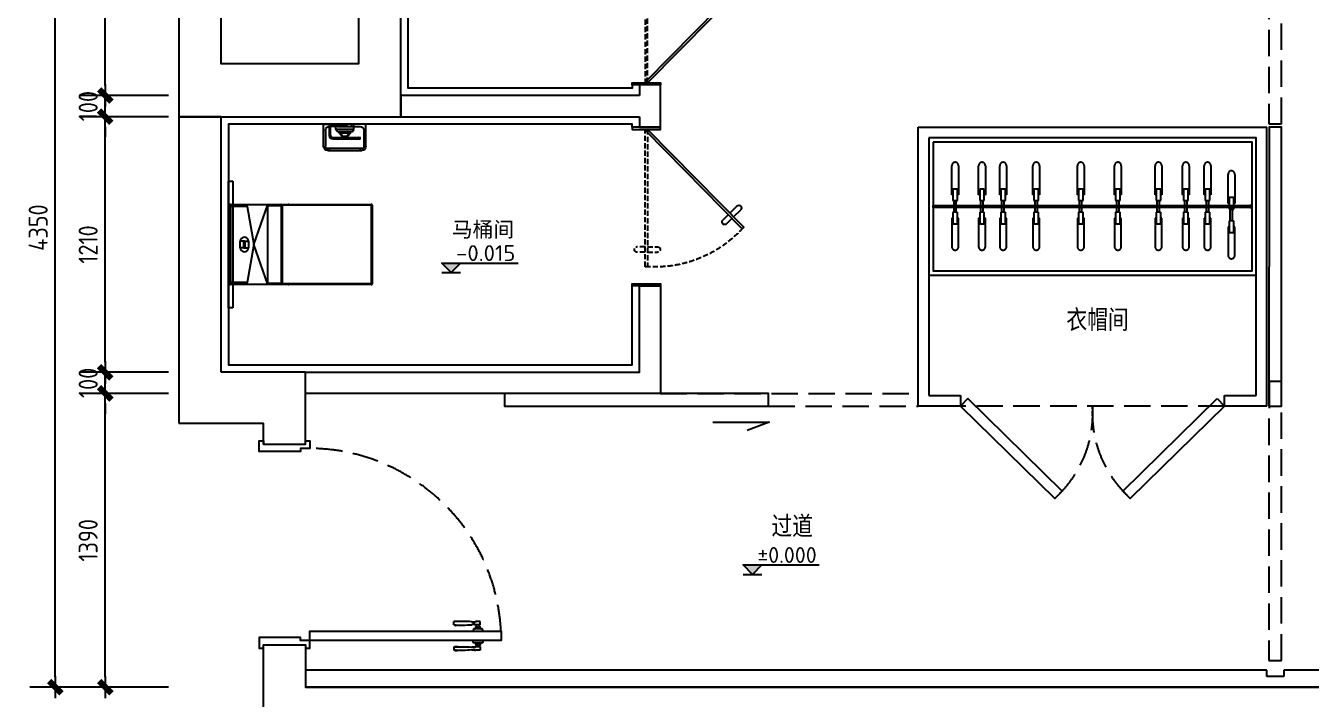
# Model space of a CAD drawing. Header units: inches. Extents: x 193953 to 255442, y -114891 to -62384.
# Drawn here: x 225377 to 231462, y -111658 to -108470 of the extents above; entities that cross this region are included whole.
import ezdxf
from ezdxf.enums import TextEntityAlignment as Align

# ---------------------------------------------------------------- set-up
doc = ezdxf.new("R2010")
doc.units = ezdxf.units.IN
doc.header["$LTSCALE"] = 500
doc.header["$MEASUREMENT"] = 0
for name, pattern in [('DASH', [0.35, 0.25, -0.1]), ('家具平面底图$0$DASH', [0.35, 0.25, -0.1]), ('家具平面底图$0$DOM-虚线', [0.35, 0.25, -0.1])]:
    doc.linetypes.add(name, pattern=pattern)
for name, color, linetype in [('0-索引文字', 50, 'Continuous'), ('1-门板', 6, 'Continuous'), ('F-洁具-DOM', 1, 'Continuous'), ('G-装饰造型轮廓线、电气提示线', 3, 'Continuous'), ('L-立面、剖面图、大样图-细线', 134, 'Continuous'), ('P-平面门', 2, 'Continuous')]:
    doc.layers.add(name, color=color, linetype=linetype)
doc.styles.add('DOM-romans.shx', font='dim.shx')
doc.styles.add('st', font='', dxfattribs={"width": 0.7})
doc.styles.get('st').set_extended_font_data('SimSun')
doc.dimstyles.new('DOM_DIM_1 80', dxfattribs={"dimscale": 60, "dimtxt": 1.5, "dimasz": 0.8, "dimexe": 2, "dimexo": 1.5, "dimgap": 0.6, "dimtad": 1, "dimdec": 0, "dimrnd": 5, "dimzin": 12, "dimdsep": 46, "dimtxsty": 'DOM-romans.shx', "dimblk": 'DOM_Dimension_Tick', "dimcen": 0.125, "dimclrd": 44, "dimclre": 44, "dimclrt": 50, "dimadec": 0, "dimazin": 0, "dimtfac": 1, "dimtdec": 0, "dimtix": 1, "dimtmove": 2, "dimatfit": 3, "dimldrblk": 'DOM_Leader_Arrow', "dimfxl": 0, "dimtvp": 1, "dimtolj": 1, "dimtzin": 0, "dimarcsym": 0})

# ---------------------------------------------------------------- blocks, each defined once
blk = doc.blocks.new('家具平面底图$0$A$C591D7FFC')
at = {"linetype": '家具平面底图$0$DOM-虚线', "ltscale": 150}
blk.add_lwpolyline([(300, -20), (-300, -20), (-300, 0), (300, 0)], close=True, dxfattribs=at)
blk = doc.blocks.new('家具平面底图$0$A$C619B377B')
at = {"linetype": 'Continuous'}
for p, q in [((-180, 0), (180, 0)), ((-190, -185.2), (-190, -10)), ((190, -10), (190, -185.2)), ((-189.5, -186.2), (-190, -185.2)), ((-189.5, -676), (-189.5, -186.1)), ((-184.5, -185.2), (184.5, -185.2)), ((189.5, -186.2), (190, -185.2)), ((189.5, -186.1), (189.5, -676)), ((189.5, -254), (-189.5, -254)), ((185.5, -680), (-185.5, -680))]:
    blk.add_line(p, q, dxfattribs=at)
at = {"color": 8, "linetype": 'Continuous'}
for p, q in [((-180, -88.3), (-180, 0)), ((180, -88.3), (180, 0)), ((190, -10), (-190, -10)), ((-15, -55), (15, -55)), ((-15, -73), (-15, -55)), ((15, -73), (15, -55)), ((-190, -185.2), (0, -120)), ((0, -120), (-180, -88.3)), ((-15, -73), (15, -73)), ((15, -77), (-15, -77)), ((-15, -77), (-15, -95)), ((15, -95), (-15, -95)), ((180, -88.3), (0, -120)), ((0, -120), (190, -185.2)), ((15, -77), (15, -95)), ((-184.5, -250), (-184.5, -185.2)), ((184.5, -185.2), (184.5, -250)), ((-189.5, -285), (-190, -285)), ((-190, -675), (-190, -285)), ((-185.5, -250), (185.5, -250)), ((-185.5, -680), (-185.5, -250)), ((185.5, -680), (185.5, -250)), ((190, -285), (189.5, -285)), ((190, -285), (190, -675)), ((-190, -675), (-189.5, -675)), ((-189.5, -676), (189.5, -676)), ((-188.7, -679.1), (-188.4, -678.8)), ((188.4, -678.8), (188.7, -679.1)), ((189.9, -675), (190, -675))]:
    blk.add_line(p, q, dxfattribs=at)
at = {"linetype": 'Continuous'}
for centre, radius, start, end in [((-180, -10), 10, 90, 180), ((-185.5, -676), 4, 180, 270), ((185.5, -676), 4, 270, 0)]:
    blk.add_arc(centre, radius, start, end, dxfattribs=at)
at = {"color": 8, "linetype": 'Continuous'}
for centre, radius, start, end in [((180, -10), 10, 0, 90), ((-15, -75), 20, 90, 270), ((15, -75), 20, 270, 90), ((-15, -75), 2, 90, 270), ((15, -75), 2, 270, 90), ((-185, -285), 5, 155.17913, 180), ((-185.5, -254), 4, 90, 180), ((185.5, -254), 4, 0, 90), ((185, -285), 5, 0, 24.75826), ((-185, -675), 5, 180, 217.3553), ((-175, -674.8), 14.5, 191.25653, 193.3174), ((-175.6, -674.9), 13.9, 193.30813, 196.97054), ((-186.9, -676.4), 3.26, 232.02368, 236.55821), ((-183.6, -663.5), 16.5, 252.06254, 255.37073), ((-183.5, -662.9), 17.1, 255.35969, 256.56318), ((183.5, -662.9), 17.1, 283.43682, 284.64031), ((183.6, -663.5), 16.5, 284.62927, 287.93746), ((186.9, -676.4), 3.26, 303.44179, 307.97632), ((175.6, -674.9), 13.9, 343.02946, 346.69187), ((185, -675), 5, 322.62333, 0), ((175, -674.8), 14.5, 346.6826, 348.74347)]:
    blk.add_arc(centre, radius, start, end, dxfattribs=at)
at = {"color": 8, "linetype": 'Continuous', "extrusion": (0, 0, -1)}
for centre, major_axis, start_param, end_param in [((-180, -90.9), (9.99, -1.89), 3.092725, 4.663521), ((180, -90.9), (9.99, 1.89), -1.521928, 0.048868)]:
    blk.add_ellipse(centre, major_axis=major_axis, ratio=0.25825, start_param=start_param, end_param=end_param, dxfattribs=at)
at = {"linetype": 'Continuous', "extrusion": (0, 0, -1)}
for centre, start_param, end_param in [((-184.5, -186.1), 3.145147, 4.712389), ((184.5, -186.1), 4.712389, 6.279631)]:
    blk.add_ellipse(centre, major_axis=(5, 0), ratio=0.176327, start_param=start_param, end_param=end_param, dxfattribs=at)
at = {"layer": 'F-洁具-DOM'}
blk.add_blockref('家具平面底图$0$A$C591D7FFC', (0, 0), dxfattribs=at)
blk = doc.blocks.new('家具平面底图$0$dfsggag')
at = {"color": 8, "linetype": '家具平面底图$0$DOM-虚线', "ltscale": 80}
for p, q in [((-34.9, 36.8), (-42.9, 25.1)), ((-42.9, 25.1), (-42.9, 0)), ((-42.9, 25.1), (42.9, 25.1)), ((-42.9, 0), (42.9, 0)), ((-34.9, 36.8), (34.9, 36.8)), ((-27, 43.6), (-12.7, 59.3)), ((-27, 43.6), (-20.4, 42.7)), ((-27, 43.6), (-27, 36.8)), ((-11.1, 59.3), (-20.4, 42.7)), ((-20.4, 42.7), (20.4, 42.7)), ((-20.4, 42.7), (-20.4, 36.8)), ((-12.7, 59.3), (12.7, 59.3)), ((11.1, 59.3), (20.4, 42.7)), ((27, 43.6), (12.7, 59.3)), ((27, 43.6), (20.4, 42.7)), ((20.4, 42.7), (20.4, 36.8)), ((27, 43.6), (27, 36.8)), ((34.9, 36.8), (42.9, 25.1)), ((42.9, 25.1), (42.9, 0))]:
    blk.add_line(p, q, dxfattribs=at)
for points in [[(-11.3, 11.2), (-4.7, 11.2), (-4.7, 5.1), (-11.3, 5.1)], [(1.2, 11.2), (7.8, 11.2), (7.8, 5.1), (1.2, 5.1)], [(13.6, 11.2), (20.2, 11.2), (20.2, 5.1), (13.6, 5.1)]]:
    blk.add_lwpolyline(points, close=True, dxfattribs=at)
blk = doc.blocks.new('家具平面底图$0$A$C08F94FB0')
at = {"linetype": 'Continuous'}
for p, q in [((-100.5, 0), (-30.5, 0)), ((-100.5, -105), (-100.5, 0)), ((-30.5, 0), (-30.5, -7)), ((100.5, 0), (30.5, 0)), ((100.5, -105), (100.5, 0)), ((-0.5, -125), (-80.5, -125)), ((80.5, -125), (-0.5, -125))]:
    blk.add_line(p, q, dxfattribs=at)
at = {"color": 8, "linetype": 'Continuous'}
for p, q in [((-30.5, 0), (30.5, 0)), ((-91.5, -105), (-91.5, -31)), ((-0.5, -11), (-71.5, -11)), ((34.5, -11), (-36.3, -11)), ((30.5, 0), (30.5, -7)), ((34.5, -11), (71.5, -11)), ((91.5, -31), (91.5, -105)), ((-80.5, -116), (-0.5, -116)), ((-0.5, -116), (80.5, -116))]:
    blk.add_line(p, q, dxfattribs=at)
at = {"color": 8}
for p, q in [((-72.1, -116), (-72.1, -125)), ((73.5, -116), (73.5, -125))]:
    blk.add_line(p, q, dxfattribs=at)
at = {"color": 8, "linetype": 'Continuous'}
for centre, radius, start, end in [((-71.5, -31), 20, 90, 180), ((34.5, -7), 4, 180, 270), ((71.5, -31), 20, 0, 90), ((-80.5, -105), 11, 180, 270), ((80.5, -105), 11, 270, 0)]:
    blk.add_arc(centre, radius, start, end, dxfattribs=at)
at = {"linetype": 'Continuous'}
for centre, radius, start, end in [((-34.5, -7), 4, 270, 0), ((-80.5, -105), 20, 180, 270), ((80.5, -105), 20, 270, 0)]:
    blk.add_arc(centre, radius, start, end, dxfattribs=at)
blk = doc.blocks.new('家具平面底图$0$A$C2B4824DF')
for p, q in [((63.5, -57), (63.5, 72.7)), ((69.2, 73), (63.8, 73)), ((69.5, -57), (69.5, 72.7)), ((0, -13.5), (0, -72.5)), ((9.5, -13), (0.5, -13)), ((10, -73), (10, -13.5)), ((0.5, -73), (9.5, -73)), ((53.5, -67), (10, -67)), ((10, -73), (53.5, -73))]:
    blk.add_line(p, q)
at = {"color": 250}
for p, q in [((69.5, 69), (63.5, 69)), ((69.5, 66.2), (63.5, 66.2)), ((69.5, 62.1), (63.5, 62.1)), ((63.8, -57), (63.8, 73)), ((63.8, 65.9), (69.2, 65.9)), ((69.2, 64.9), (63.8, 64.9)), ((69.2, -57), (69.2, 73)), ((10, -13.5), (0, -13.5)), ((0.5, -73), (0.5, -13)), ((9.5, -73), (9.5, -13)), ((69.5, -47.1), (63.5, -47.1)), ((69.5, -51.2), (63.5, -51.2)), ((63.8, -57), (63.5, -57)), ((69.2, -49.9), (63.8, -49.9)), ((69.2, -50.9), (63.8, -50.9)), ((69.2, -57), (69.5, -57)), ((10, -72.5), (0, -72.5)), ((53.5, -67.3), (10, -67.3)), ((10, -72.7), (53.5, -72.7)), ((53.5, -67.3), (53.5, -67)), ((53.5, -72.7), (53.5, -73))]:
    blk.add_line(p, q, dxfattribs=at)
for centre, radius, start, end in [((63.8, 72.7), 0.3, 90, 180), ((69.2, 72.7), 0.3, 0, 90), ((0.5, -13.5), 0.5, 90, 180), ((9.5, -13.5), 0.5, 0, 90), ((53.5, -57), 16, 270, 0), ((53.5, -57), 10, 270, 0), ((0.5, -72.5), 0.5, 180, 270), ((9.5, -72.5), 0.5, 270, 342.30987)]:
    blk.add_arc(centre, radius, start, end)
for radius in [15.7, 10.3]:
    blk.add_arc((53.5, -57), radius, 270, 0, dxfattribs=at)
for points, start_tangent, end_tangent in [([(63.5, 66.2), (63.5, 66.1), (63.6, 66), (63.7, 65.9), (63.8, 65.9)], (0, -1), (1, 0)), ([(63.5, 65.2), (63.5, 65.1), (63.6, 65), (63.7, 64.9), (63.8, 64.9)], (0, -1), (1, 0)), ([(69.2, 65.9), (69.3, 65.9), (69.4, 66), (69.5, 66.1), (69.5, 66.2)], (1, 0), (0, 1)), ([(69.5, 65.2), (69.5, 65.1), (69.4, 65), (69.3, 64.9), (69.2, 64.9)], (0, -1), (-1, 0)), ([(63.5, -50.2), (63.5, -50.1), (63.6, -50), (63.7, -49.9), (63.8, -49.9)], (0, 1), (1, 0)), ([(63.8, -50.9), (63.7, -50.9), (63.6, -51), (63.5, -51.1), (63.5, -51.2)], (-1, 0), (0, -1)), ([(69.5, -50.2), (69.5, -50.1), (69.4, -50), (69.3, -49.9), (69.2, -49.9)], (0, 1), (-1, 0)), ([(69.5, -51.2), (69.5, -51.1), (69.4, -51), (69.3, -50.9), (69.2, -50.9)], (0, 1), (-1, 0))]:
    blk.add_spline(points, degree=3, dxfattribs=dict(at, start_tangent=start_tangent, end_tangent=end_tangent))
blk = doc.blocks.new('A$Ce1599806')
at = {"layer": 'F-洁具-DOM', "xscale": -1, "rotation": 180}
blk.add_blockref('家具平面底图$0$A$C08F94FB0', (0, 0), dxfattribs=at)
at = {"layer": 'F-洁具-DOM', "rotation": 90}
blk.add_blockref('家具平面底图$0$A$C2B4824DF', (0, 0), dxfattribs=at)
at = {"layer": 'F-洁具-DOM'}
blk.add_blockref('家具平面底图$0$dfsggag', (0, 0), dxfattribs=at)
blk = doc.blocks.new('A$Cf89d1532')
at = {"layer": 'P-平面门', "color": 1}
for p, q in [((-396.2, 395.5), (-362, 429.7)), ((-422.3, 404.7), (-447.1, 380)), ((-404.7, 387), (-429.4, 362.3))]:
    blk.add_line(p, q, dxfattribs=at)
at = {"layer": 'P-平面门', "color": 8, "linetype": 'DASH', "ltscale": 0.2}
for p, q in [((-556.3, 6), (-556.3, 54.4)), ((-556.3, -6), (-556.3, -44.9))]:
    blk.add_line(p, q, dxfattribs=at)
at = {"layer": 'P-平面门', "color": 1}
blk.add_lwpolyline([(-7.1, -2.1), (0, 5), (-463.2, 461.1), (-470.2, 454)], close=True, dxfattribs=at)
blk.add_lwpolyline([(-413.9, 413.2), (-380.3, 446.8)], dxfattribs=at)
at = {"layer": 'P-平面门', "color": 8, "linetype": 'DASH', "ltscale": 0.2}
blk.add_lwpolyline([(0, -5), (0, 5), (-650, 5), (-650, -5)], close=True, dxfattribs=at)
for points in [[(-581.3, 6), (-581.3, 53.5)], [(-581.3, -6), (-581.3, -44)]]:
    blk.add_lwpolyline(points, dxfattribs=at)
for centre, radius, start, end in [((-91.2, 42.1), 560, 132.104, 183.79414), ((-568.8, 53.5), 12.5, 1.48486, 180.05013), ((-568.8, -44), 12.5, 179.94987, 358.51514)]:
    blk.add_arc(centre, radius, start, end, dxfattribs=at)
at = {"layer": 'P-平面门', "color": 1}
for centre, start, end in [((-371.5, 438), 316.48486, 135.05013), ((-438.3, 371.1), 135, 315)]:
    blk.add_arc(centre, 12.5, start, end, dxfattribs=at)
blk = doc.blocks.new('ftfhtg')
at = {"layer": 'L-立面、剖面图、大样图-细线', "color": 8}
for p, q in [((-1050024.2, -439780.5), (-1050024.2, -439789.8)), ((-1050021.4, -439792.6), (-1050015.3, -439792.6)), ((-1050015.3, -439792.6), (-1049983.1, -439792.6)), ((-1050013.1, -439795.3), (-1050013.1, -439794.8)), ((-1049986.7, -439796.7), (-1050011.7, -439796.7)), ((-1050010.3, -439796.7), (-1050010.3, -439803.4)), ((-1049988.1, -439796.7), (-1049988.1, -439803.4)), ((-1049985.3, -439794.8), (-1049985.3, -439795.3)), ((-1049983.1, -439792.6), (-1049977, -439792.6)), ((-1049974.2, -439789.8), (-1049974.2, -439780.5)), ((-1050010.3, -439813.7), (-1049988.1, -439813.7)), ((-1050010.3, -439813.7), (-1050010.3, -439830.5)), ((-1050010.3, -439830.5), (-1049988.1, -439830.5)), ((-1049988.4, -439803.6), (-1050010, -439803.6)), ((-1049872.3, -439813.7), (-1049872.3, -439830.5)), ((-1049872.3, -439813.7), (-1049872.3, -439830.5))]:
    blk.add_line(p, q, dxfattribs=at)
for points in [[(-1050009.7, -439803.6, -0.311671), (-1050006.9, -439806), (-1050006.9, -439813.7)], [(-1049988.3, -439803.6, 0.34884), (-1049991.5, -439806), (-1049991.5, -439813.7)], [(-1049875.3, -439813.6, 0.28759), (-1049880.9, -439811.1, -0.060586), (-1049890.3, -439812.1, 0.212877), (-1049891.2, -439812.9)], [(-1049875.3, -439830.7, -0.28759), (-1049880.9, -439833.2, 0.060586), (-1049890.3, -439832.2, -0.212877), (-1049891.2, -439831.3)]]:
    blk.add_lwpolyline(points, format="xyb", dxfattribs=at)
for centre, radius, start, end in [((-1050021.4, -439789.8), 2.78, 180, 270), ((-1050015.3, -439794.8), 2.22, 0, 90), ((-1050011.7, -439795.3), 1.39, 180, 270), ((-1049986.7, -439795.3), 1.39, 270, 0), ((-1049983.1, -439794.8), 2.22, 90, 180), ((-1049977, -439789.8), 2.78, 270, 0), ((-1050010, -439803.4), 0.278, 180, 270), ((-1049988.4, -439803.4), 0.278, 270, 0), ((-1049976.5, -439792), 24.6, 241.9616, 293.82253), ((-1049938.9, -440716.4), 903.9, 93.11282, 93.12014), ((-1049976.5, -439852.2), 24.6, 66.17747, 118.0384), ((-1049974.8, -439740), 74.9, 259.84329, 276.25564), ((-1049974.8, -439904.2), 74.9, 83.74436, 100.15671), ((-1049913.7, -440502.8), 690.3, 86.56114, 94.39322), ((-1049913.7, -439141.4), 690.3, 265.60678, 273.43886)]:
    blk.add_arc(centre, radius, start, end, dxfattribs=at)
blk = doc.blocks.new('家具平面底图$0$A$C24926126')
at = {"color": 250, "linetype": '家具平面底图$0$DOM-虚线', "ltscale": 100}
for p, q in [((-192.5, 15.9, 0.9), (-55, 15.9, 0.9)), ((-192.5, 15.9), (-55, 15.9)), ((-192.5, 15.9), (-55, 15.9)), ((-192.5, 15.9, 0.9), (-55, 15.9, 0.9)), ((-82.5, 11, 0.9), (-82.5, -11, 0.9)), ((-27.5, 11, 0.9), (-82.5, 11, 0.9)), ((-82.5, 11), (-82.5, -11)), ((-27.5, 11), (-82.5, 11)), ((-82.5, 11), (-82.5, -11)), ((-27.5, 11), (-82.5, 11)), ((-82.5, 11, 0.9), (-82.5, -11, 0.9)), ((-27.5, 11, 0.9), (-82.5, 11, 0.9)), ((-55, 15.9, 0.9), (-55, 11, 0.9)), ((-55, 15.9), (-55, 11)), ((-55, 15.9), (-55, 11)), ((-55, 15.9, 0.9), (-55, 11, 0.9)), ((-27.5, 5.5, 0.9), (-27.5, 11, 0.9)), ((-27.5, 5.5), (-27.5, 11)), ((-27.5, 5.5), (-27.5, 11)), ((-27.5, 5.5, 0.9), (-27.5, 11, 0.9)), ((-27.5, -5.5, 0.9), (-27.5, 5.5, 0.9)), ((-27.5, -5.5), (-27.5, 5.5)), ((27.5, 5.5), (-27.5, 5.5)), ((27.5, 5.5, 0.9), (-27.5, 5.5, 0.9)), ((-27.5, -5.5), (-27.5, 5.5)), ((27.5, 5.5), (-27.5, 5.5)), ((-27.5, -5.5, 0.9), (-27.5, 5.5, 0.9)), ((27.5, 5.5, 0.9), (-27.5, 5.5, 0.9)), ((82.5, 11, 0.9), (27.5, 11, 0.9)), ((82.5, 11), (27.5, 11)), ((27.5, 5.5), (27.5, 11)), ((27.5, 5.5, 0.9), (27.5, 11, 0.9)), ((27.5, 5.5), (27.5, 11)), ((27.5, 5.5, 0.9), (27.5, 11, 0.9)), ((27.5, 5.5), (27.5, -5.5)), ((27.5, 5.5, 0.9), (27.5, -5.5, 0.9)), ((27.5, 5.5), (27.5, -5.5)), ((27.5, 5.5, 0.9), (27.5, -5.5, 0.9)), ((55, 15.9, 0.9), (55, 11, 0.9)), ((192.5, 15.9, 0.9), (55, 15.9, 0.9)), ((55, 15.9), (55, 11)), ((192.5, 15.9), (55, 15.9)), ((82.5, -11, 0.9), (82.5, 11, 0.9)), ((82.5, -11), (82.5, 11)), ((-55, -15.8, 0.9), (-192.5, -15.8, 0.9)), ((-55, -15.8), (-192.5, -15.8)), ((-55, -15.8), (-192.5, -15.8)), ((-55, -15.8, 0.9), (-192.5, -15.8, 0.9)), ((-82.5, -11, 0.9), (-27.5, -11, 0.9)), ((-82.5, -11), (-27.5, -11)), ((-82.5, -11), (-27.5, -11)), ((-82.5, -11, 0.9), (-27.5, -11, 0.9)), ((-55, -11, 0.9), (-55, -15.8, 0.9)), ((-55, -11), (-55, -15.8)), ((-55, -11), (-55, -15.8)), ((-55, -11, 0.9), (-55, -15.8, 0.9)), ((-27.5, -11, 0.9), (-27.5, -5.5, 0.9)), ((-27.5, -11), (-27.5, -5.5)), ((27.5, -5.5), (-27.5, -5.5)), ((27.5, -5.5, 0.9), (-27.5, -5.5, 0.9)), ((-27.5, -11), (-27.5, -5.5)), ((27.5, -5.5), (-27.5, -5.5)), ((-27.5, -11, 0.9), (-27.5, -5.5, 0.9)), ((27.5, -5.5, 0.9), (-27.5, -5.5, 0.9)), ((27.5, -5.5), (27.5, -11)), ((27.5, -5.5, 0.9), (27.5, -11, 0.9)), ((27.5, -5.5), (27.5, -11)), ((27.5, -5.5, 0.9), (27.5, -11, 0.9)), ((27.5, -11, 0.9), (82.5, -11, 0.9)), ((27.5, -11), (82.5, -11)), ((55, -11, 0.9), (55, -15.8, 0.9)), ((55, -11), (55, -15.8)), ((55, -15.8, 0.9), (192.5, -15.8, 0.9)), ((55, -15.8), (192.5, -15.8))]:
    blk.add_line(p, q, dxfattribs=at)
blk.add_lwpolyline([(27.5, -11), (82.5, -11), (82.5, 11), (27.5, 11)], dxfattribs=at)
at = {"color": 250, "linetype": '家具平面底图$0$DOM-虚线', "ltscale": 100, "elevation": 0.9}
blk.add_lwpolyline([(27.5, -11), (82.5, -11), (82.5, 11), (27.5, 11)], dxfattribs=at)
at = {"color": 250, "linetype": '家具平面底图$0$DOM-虚线', "ltscale": 100}
blk.add_lwpolyline([(55, -11), (55, -15.8), (192.5, -15.8, 0.890447), (192.5, 15.9), (55, 15.9), (55, 11)], format="xyb", dxfattribs=at)
at = {"color": 250, "linetype": '家具平面底图$0$DOM-虚线', "ltscale": 100, "elevation": 0.9}
blk.add_lwpolyline([(55, -11), (55, -15.8), (192.5, -15.8, 0.890447), (192.5, 15.9), (55, 15.9), (55, 11)], format="xyb", dxfattribs=at)
at = {"color": 250, "linetype": '家具平面底图$0$DOM-虚线', "ltscale": 100}
for centre, start, end in [((-193.2, 0, 0.9), 87.49525, 272.50475), ((-193.2, 0), 87.49525, 272.50475), ((-193.2, 0), 87.49525, 272.50475), ((-193.2, 0, 0.9), 87.49525, 272.50475), ((190.7, 0, 0.9), 276.63327, 83.36673), ((190.7, 0), 276.63327, 83.36673)]:
    blk.add_arc(centre, 15.9, start, end, dxfattribs=at)
blk = doc.blocks.new('DOM_Dimension_Tick')
at = {"color": 0, "linetype": 'ByBlock'}
for p, q in [((-1.09, 0), (0, 0)), ((0, 0), (1.09, 0))]:
    blk.add_line(p, q, dxfattribs=at)
at = {"color": 0, "linetype": 'Continuous', "const_width": 0.608}
blk.add_lwpolyline([(-0.61, -0.61), (0.61, 0.61)], dxfattribs=at)
blk = doc.blocks.new('*D560')
at = {"color": 44, "lineweight": -2, "transparency": 16777216}
for p, q in [((226701.9, -112041), (226701.9, -112461)), ((228381.9, -112041), (228381.9, -112461)), ((226749.9, -112341), (228333.9, -112341))]:
    blk.add_line(p, q, dxfattribs=at)
at = {"layer": 'Defpoints', "color": 0, "transparency": 16777216}
for p in [(226701.9, -110210.8), (228381.9, -110210.8), (228381.9, -112341)]:
    blk.add_point(p, dxfattribs=at)
at = {"color": 44, "lineweight": -2, "transparency": 16777216, "xscale": 48, "yscale": 48, "zscale": 48, "rotation": 180}
blk.add_blockref('DOM_Dimension_Tick', (226701.9, -112341), dxfattribs=at)
at = {"color": 44, "lineweight": -2, "transparency": 16777216, "xscale": 48, "yscale": 48, "zscale": 48}
blk.add_blockref('DOM_Dimension_Tick', (228381.9, -112341), dxfattribs=at)
at = {"color": 50, "transparency": 16777216, "insert": (227541.9, -112260), "char_height": 90, "attachment_point": 5, "style": 'DOM-romans.shx'}
blk.add_mtext('\\A1;1680', dxfattribs=at)
blk = doc.blocks.new('DOM_Leader_Arrow')
at = {"color": 0, "linetype": 'ByBlock'}
blk.add_line((0, 0), (-1.5, 0), dxfattribs=at)
for points in [[(-1.29, 1), (-0.89, 1.28), (-0.36, 0), (0, 0)], [(-1.29, -1), (-0.89, -1.28), (-0.36, 0), (0, 0)]]:
    blk.add_solid(points, dxfattribs=at)
blk = doc.blocks.new('*D561')
at = {"color": 44, "lineweight": -2, "transparency": 16777216}
for p, q in [((228381.9, -112041), (228381.9, -112461)), ((229601.9, -112041), (229601.9, -112461)), ((228429.9, -112341), (229553.9, -112341))]:
    blk.add_line(p, q, dxfattribs=at)
at = {"layer": 'Defpoints', "color": 0, "transparency": 16777216}
for p in [(228381.9, -110210.8), (229601.9, -110270.8), (229601.9, -112341)]:
    blk.add_point(p, dxfattribs=at)
at = {"color": 44, "lineweight": -2, "transparency": 16777216, "xscale": 48, "yscale": 48, "zscale": 48, "rotation": 180}
blk.add_blockref('DOM_Dimension_Tick', (228381.9, -112341), dxfattribs=at)
at = {"color": 44, "lineweight": -2, "transparency": 16777216, "xscale": 48, "yscale": 48, "zscale": 48}
blk.add_blockref('DOM_Dimension_Tick', (229601.9, -112341), dxfattribs=at)
at = {"color": 50, "transparency": 16777216, "insert": (228991.9, -112260), "char_height": 90, "attachment_point": 5, "style": 'DOM-romans.shx'}
blk.add_mtext('\\A1;1220', dxfattribs=at)
blk = doc.blocks.new('*D562')
at = {"color": 44, "lineweight": -2, "transparency": 16777216}
for p, q in [((229601.9, -112041), (229601.9, -112461)), ((231251.9, -112041), (231251.9, -112461)), ((229649.9, -112341), (231203.9, -112341))]:
    blk.add_line(p, q, dxfattribs=at)
at = {"layer": 'Defpoints', "color": 0, "transparency": 16777216}
for p in [(229601.9, -110270.8), (231251.9, -110270.8), (231251.9, -112341)]:
    blk.add_point(p, dxfattribs=at)
at = {"color": 44, "lineweight": -2, "transparency": 16777216, "xscale": 48, "yscale": 48, "zscale": 48, "rotation": 180}
blk.add_blockref('DOM_Dimension_Tick', (229601.9, -112341), dxfattribs=at)
at = {"color": 44, "lineweight": -2, "transparency": 16777216, "xscale": 48, "yscale": 48, "zscale": 48}
blk.add_blockref('DOM_Dimension_Tick', (231251.9, -112341), dxfattribs=at)
at = {"color": 50, "transparency": 16777216, "insert": (230426.9, -112260), "char_height": 90, "attachment_point": 5, "style": 'DOM-romans.shx'}
blk.add_mtext('\\A1;1650', dxfattribs=at)
blk = doc.blocks.new('*D563')
at = {"color": 44, "lineweight": -2, "transparency": 16777216}
for p, q in [((231251.9, -112041), (231251.9, -112461)), ((238331.9, -112041), (238331.9, -112461)), ((231299.9, -112341), (238283.9, -112341))]:
    blk.add_line(p, q, dxfattribs=at)
at = {"layer": 'Defpoints', "color": 0, "transparency": 16777216}
for p in [(238331.9, -109976), (231251.9, -110270.8), (238331.9, -112341)]:
    blk.add_point(p, dxfattribs=at)
at = {"color": 44, "lineweight": -2, "transparency": 16777216, "xscale": 48, "yscale": 48, "zscale": 48, "rotation": 180}
blk.add_blockref('DOM_Dimension_Tick', (231251.9, -112341), dxfattribs=at)
at = {"color": 44, "lineweight": -2, "transparency": 16777216, "xscale": 48, "yscale": 48, "zscale": 48}
blk.add_blockref('DOM_Dimension_Tick', (238331.9, -112341), dxfattribs=at)
at = {"color": 50, "transparency": 16777216, "insert": (234791.9, -112260), "char_height": 90, "attachment_point": 5, "style": 'DOM-romans.shx'}
blk.add_mtext('\\A1;7080', dxfattribs=at)
blk = doc.blocks.new('*D565')
at = {"color": 44, "lineweight": -2, "transparency": 16777216}
for p, q in [((226053.2, -110210.8), (225633.2, -110210.8)), ((225753.2, -111552.8), (225753.2, -110258.8)), ((226053.2, -111600.8), (225633.2, -111600.8))]:
    blk.add_line(p, q, dxfattribs=at)
at = {"layer": 'Defpoints', "color": 0, "transparency": 16777216}
for p in [(225753.2, -110210.8), (226701.9, -110210.8), (226701.9, -111600.8)]:
    blk.add_point(p, dxfattribs=at)
at = {"color": 44, "lineweight": -2, "transparency": 16777216, "xscale": 48, "yscale": 48, "zscale": 48}
for p, rotation in [((225753.2, -110210.8), 90), ((225753.2, -111600.8), 270)]:
    blk.add_blockref('DOM_Dimension_Tick', p, dxfattribs=dict(at, rotation=rotation))
at = {"color": 50, "transparency": 16777216, "insert": (225672.2, -110905.8), "char_height": 90, "attachment_point": 5, "rotation": 90, "style": 'DOM-romans.shx'}
blk.add_mtext('\\A1;1390', dxfattribs=at)
blk = doc.blocks.new('*D566')
at = {"color": 44, "lineweight": -2, "transparency": 16777216}
for p, q in [((225753.2, -110062.8), (225753.2, -110014.8)), ((226053.2, -110110.8), (225633.2, -110110.8)), ((225753.2, -110210.8), (225753.2, -110110.8)), ((226053.2, -110210.8), (225633.2, -110210.8)), ((225753.2, -110258.8), (225753.2, -110306.8))]:
    blk.add_line(p, q, dxfattribs=at)
at = {"layer": 'Defpoints', "color": 0, "transparency": 16777216}
for p in [(225753.2, -110110.8), (226701.9, -110110.8), (226701.9, -110210.8)]:
    blk.add_point(p, dxfattribs=at)
at = {"color": 44, "lineweight": -2, "transparency": 16777216, "xscale": 48, "yscale": 48, "zscale": 48}
for p, rotation in [((225753.2, -110110.8), 270), ((225753.2, -110210.8), 90)]:
    blk.add_blockref('DOM_Dimension_Tick', p, dxfattribs=dict(at, rotation=rotation))
at = {"color": 50, "transparency": 16777216, "insert": (225672.2, -110160.8), "char_height": 90, "attachment_point": 5, "rotation": 90, "style": 'DOM-romans.shx'}
blk.add_mtext('\\A1;100', dxfattribs=at)
blk = doc.blocks.new('*D567')
at = {"color": 44, "lineweight": -2, "transparency": 16777216}
for p, q in [((226053.2, -108900.8), (225633.2, -108900.8)), ((225753.2, -110062.8), (225753.2, -108948.8)), ((226053.2, -110110.8), (225633.2, -110110.8))]:
    blk.add_line(p, q, dxfattribs=at)
at = {"layer": 'Defpoints', "color": 0, "transparency": 16777216}
for p in [(225753.2, -108900.8), (227242.2, -108900.8), (226701.9, -110110.8)]:
    blk.add_point(p, dxfattribs=at)
at = {"color": 44, "lineweight": -2, "transparency": 16777216, "xscale": 48, "yscale": 48, "zscale": 48}
for p, rotation in [((225753.2, -108900.8), 90), ((225753.2, -110110.8), 270)]:
    blk.add_blockref('DOM_Dimension_Tick', p, dxfattribs=dict(at, rotation=rotation))
at = {"color": 50, "transparency": 16777216, "insert": (225672.2, -109505.8), "char_height": 90, "attachment_point": 5, "rotation": 90, "style": 'DOM-romans.shx'}
blk.add_mtext('\\A1;1210', dxfattribs=at)
blk = doc.blocks.new('*D568')
at = {"color": 44, "lineweight": -2, "transparency": 16777216}
for p, q in [((225753.2, -108752.8), (225753.2, -108704.8)), ((226053.2, -108800.8), (225633.2, -108800.8)), ((225753.2, -108900.8), (225753.2, -108800.8)), ((226053.2, -108900.8), (225633.2, -108900.8)), ((225753.2, -108948.8), (225753.2, -108996.8))]:
    blk.add_line(p, q, dxfattribs=at)
at = {"layer": 'Defpoints', "color": 0, "transparency": 16777216}
for p in [(225753.2, -108800.8), (227247.7, -108800.8), (227242.2, -108900.8)]:
    blk.add_point(p, dxfattribs=at)
at = {"color": 44, "lineweight": -2, "transparency": 16777216, "xscale": 48, "yscale": 48, "zscale": 48}
for p, rotation in [((225753.2, -108800.8), 270), ((225753.2, -108900.8), 90)]:
    blk.add_blockref('DOM_Dimension_Tick', p, dxfattribs=dict(at, rotation=rotation))
at = {"color": 50, "transparency": 16777216, "insert": (225672.2, -108850.8), "char_height": 90, "attachment_point": 5, "rotation": 90, "style": 'DOM-romans.shx'}
blk.add_mtext('\\A1;100', dxfattribs=at)
blk = doc.blocks.new('*D569')
at = {"color": 44, "lineweight": -2, "transparency": 16777216}
for p, q in [((226053.2, -107250.8), (225633.2, -107250.8)), ((225753.2, -108752.8), (225753.2, -107298.8)), ((226053.2, -108800.8), (225633.2, -108800.8))]:
    blk.add_line(p, q, dxfattribs=at)
at = {"layer": 'Defpoints', "color": 0, "transparency": 16777216}
for p in [(225753.2, -107250.8), (227151.9, -107250.8), (227247.7, -108800.8)]:
    blk.add_point(p, dxfattribs=at)
at = {"color": 44, "lineweight": -2, "transparency": 16777216, "xscale": 48, "yscale": 48, "zscale": 48}
for p, rotation in [((225753.2, -107250.8), 90), ((225753.2, -108800.8), 270)]:
    blk.add_blockref('DOM_Dimension_Tick', p, dxfattribs=dict(at, rotation=rotation))
at = {"color": 50, "transparency": 16777216, "insert": (225672.2, -108025.8), "char_height": 90, "attachment_point": 5, "rotation": 90, "style": 'DOM-romans.shx'}
blk.add_mtext('\\A1;1550', dxfattribs=at)
blk = doc.blocks.new('*D570')
at = {"color": 44, "lineweight": -2, "transparency": 16777216}
for p, q in [((225753.2, -107250.8), (225396.7, -107250.8)), ((225516.7, -111552.8), (225516.7, -107298.8)), ((225753.2, -111600.8), (225396.7, -111600.8))]:
    blk.add_line(p, q, dxfattribs=at)
at = {"layer": 'Defpoints', "color": 0, "transparency": 16777216}
for p in [(225516.7, -107250.8), (225843.2, -107250.8), (225843.2, -111600.8)]:
    blk.add_point(p, dxfattribs=at)
at = {"color": 44, "lineweight": -2, "transparency": 16777216, "xscale": 48, "yscale": 48, "zscale": 48}
for p, rotation in [((225516.7, -107250.8), 90), ((225516.7, -111600.8), 270)]:
    blk.add_blockref('DOM_Dimension_Tick', p, dxfattribs=dict(at, rotation=rotation))
at = {"color": 50, "transparency": 16777216, "insert": (225435.7, -109425.8), "char_height": 90, "attachment_point": 5, "rotation": 90, "style": 'DOM-romans.shx'}
blk.add_mtext('\\A1;4350', dxfattribs=at)
blk = doc.blocks.new('DOM-平面标高符号')
blk.add_hatch(color=256).paths.add_polyline_path([(1.47, 1.5), (0, 0), (-1.47, 1.5)])
at = {"color": 150}
for p, q in [((-1.47, 1.5), (10.53, 1.5)), ((-1.47, 0), (1.47, 0))]:
    blk.add_line(p, q, dxfattribs=at)
blk.add_lwpolyline([(1.47, 1.5), (0, 0), (-1.47, 1.5)], close=True, dxfattribs=at)
at = {"style": 'DOM-romans.shx', "width": 0.444477}
blk.add_attdef('ELEV', text='', height=2.5, dxfattribs=at).set_placement((0.75, 1.82), (10.11, 1.82), align=Align.FIT)
blk = doc.blocks.new('A$C2527195D')
at = {"layer": '1-门板', "color": 3}
blk.add_lwpolyline([(0, -133.8), (0, 133.8), (-40.7, 28.8)], dxfattribs=at)

msp = doc.modelspace()

# ---------------------------------------------------------------- linework, layer by layer
at = {"color": 4}
for p, q in [((228381.9, -108750.8), (228281.9, -108750.8)), ((228281.9, -108750.8), (228281.9, -108800.8)), ((228381.9, -108950.8), (228381.9, -108750.8)), ((228281.9, -108800.8), (227151.9, -108800.8)), ((227151.9, -108800.8), (227151.9, -108900.8)), ((226301.9, -108900.8), (226101.9, -108900.8)), ((226101.9, -108900.8), (226101.9, -110350.8)), ((226301.9, -110110.8), (226301.9, -108900.8)), ((227151.9, -108900.8), (228281.9, -108900.8)), ((228281.9, -108900.8), (228281.9, -108950.8)), ((228281.9, -108950.8), (228381.9, -108950.8)), ((226701.9, -110110.8), (226301.9, -110110.8)), ((226701.9, -110450.8), (226701.9, -110110.8)), ((226101.9, -110350.8), (226501.9, -110350.8)), ((226501.9, -110450.8), (226501.9, -110350.8)), ((226501.9, -110450.8), (226701.9, -110450.8)), ((237831.9, -111600.8), (226701.9, -111600.8))]:
    msp.add_line(p, q, dxfattribs=at)
at = {"color": 3}
for p, q in [((229601.9, -110270.8), (229601.9, -108950.8)), ((229601.9, -108950.8), (231251.9, -108950.8)), ((231251.9, -110270.8), (231251.9, -108950.8)), ((229651.9, -109000.8), (229651.9, -110220.8)), ((231201.9, -110220.8), (231201.9, -109000.8)), ((229801.9, -110270.8), (229601.9, -110270.8)), ((229651.9, -110220.8), (229801.9, -110220.8)), ((229801.9, -110220.8), (229801.9, -110270.8)), ((231051.9, -110270.8), (231051.9, -110220.8)), ((231051.9, -110220.8), (231201.9, -110220.8)), ((231251.9, -110270.8), (231051.9, -110270.8))]:
    msp.add_line(p, q, dxfattribs=at)
at = {"color": 6}
msp.add_line((231201.9, -109000.8), (229651.9, -109000.8), dxfattribs=at)
at = {"color": 8, "linetype": '家具平面底图$0$DASH', "ltscale": 300}
for p, q in [((229671.9, -109320.8), (231171.9, -109320.8)), ((231171.9, -109330.8), (229671.9, -109330.8))]:
    msp.add_line(p, q, dxfattribs=at)
at = {"color": 8, "linetype": 'DASH'}
for p, q in [((228381.9, -110210.8), (229601.9, -110210.8)), ((228892.9, -110270.8), (229601.9, -110270.8)), ((231051.9, -110270.8), (229801.9, -110270.8))]:
    msp.add_line(p, q, dxfattribs=at)
at = {"color": 2}
for p, q in [((231251.9, -111520.8), (226701.9, -111520.8)), ((231251.9, -111550.8), (231251.9, -111520.8)), ((231331.9, -111550.8), (231251.9, -111550.8)), ((232298.4, -111520.8), (231331.9, -111520.8)), ((231331.9, -111520.8), (231331.9, -111550.8))]:
    msp.add_line(p, q, dxfattribs=at)
at = {"color": 4}
for points in [[(226101.9, -108900.8), (227151.9, -108900.8), (227151.9, -107050.8), (226951.9, -107050.8), (226951.9, -108650.8), (226301.9, -108650.8), (226301.9, -107050.8), (226101.9, -107050.8), (226101.9, -108900.8)], [(228381.9, -109702.1), (228381.9, -109697.1), (228381.9, -110210.8), (226701.9, -110210.8), (226701.9, -110110.8), (228281.9, -110110.8), (228281.9, -109702.1)], [(226501.9, -111400.8), (226701.9, -111400.8), (226701.9, -111600.8), (237831.9, -111600.8), (237831.9, -111800.8), (226501.9, -111800.8)]]:
    msp.add_lwpolyline(points, close=True, dxfattribs=at)
at = {"color": 3}
for points in [[(228246.9, -108750.8), (228246.9, -108765.8), (227186.9, -108765.8), (227186.9, -107285.8), (228246.9, -107285.8), (228246.9, -107999.5)], [(228246.9, -108950.8), (228246.9, -108935.8), (226336.9, -108935.8), (226336.9, -110075.8), (228246.9, -110075.8), (228246.9, -109702.1)]]:
    msp.add_lwpolyline(points, dxfattribs=at)
at = {"color": 8, "linetype": 'DASH'}
for points in [[(231261.9, -108934.9), (231321.9, -108934.9), (231321.9, -107614.7), (231262.3, -107614.7)], [(231261.9, -111475.2), (231321.9, -111475.2), (231321.9, -110154.9), (231262.3, -110154.9)]]:
    msp.add_lwpolyline(points, close=True, dxfattribs=at)
at = {"color": 3}
for points in [[(228381.9, -108750.8), (228246.9, -108750.8), (228246.9, -108740.8), (228381.9, -108740.8), (228381.9, -108750.8)], [(228246.9, -108950.8), (228246.9, -108960.8), (228381.9, -108960.8), (228381.9, -108950.8)], [(228281.9, -109702.1), (228246.9, -109702.1), (228246.9, -109692.1), (228381.9, -109692.1), (228381.9, -109702.1)], [(229836.9, -110235.1), (229801.9, -110270.8), (230248.1, -110708.4), (230283.1, -110672.7)], [(231016.9, -110235.1), (231051.9, -110270.8), (230605.6, -110708.4), (230570.6, -110672.7)]]:
    msp.add_lwpolyline(points, close=True, dxfattribs=at)
at = {"color": 2}
for points in [[(231261.9, -110270.8), (231321.9, -110270.8), (231321.9, -108950.5), (231262.3, -108950.5)], [(229651.9, -109000.8), (229651.9, -109650.8), (231201.9, -109650.8), (231201.9, -109000.8)], [(227642.9, -110210.8), (227642.9, -110270.8), (228892.9, -110270.8), (228892.9, -110210.8)]]:
    msp.add_lwpolyline(points, close=True, dxfattribs=at)
at = {"color": 8}
msp.add_lwpolyline([(229671.9, -109020.8), (229671.9, -109630.8), (231181.9, -109630.8), (231181.9, -109020.8)], close=True, dxfattribs=at)
at = {"color": 8, "linetype": '家具平面底图$0$DASH', "ltscale": 300}
for points in [[(229681.9, -109330.8), (229671.9, -109330.8), (229671.9, -109320.8), (229681.9, -109320.8)], [(231171.9, -109330.8), (231181.9, -109330.8), (231181.9, -109320.8), (231171.9, -109320.8)]]:
    msp.add_lwpolyline(points, close=True, dxfattribs=at)
at = {"color": 8, "linetype": 'DASH'}
for centre, start, end in [((229891.2, -110305.8), 314.2262, 3.74368), ((230962.6, -110305.8), 176.25632, 225.7738)]:
    msp.add_arc(centre, 536.8, start, end, dxfattribs=at)
at = {"layer": 'G-装饰造型轮廓线、电气提示线', "color": 1, "ltscale": 20}
for points in [[(226701.9, -110435.8), (226721.9, -110435.8), (226721.9, -110470.8), (226676.9, -110470.8), (226676.9, -110485.8), (226481.9, -110485.8), (226481.9, -110435.8), (226501.9, -110435.8), (226501.9, -110450.8), (226701.9, -110450.8)], [(226701.9, -111415.8), (226721.9, -111415.8), (226721.9, -111380.8), (226676.9, -111380.8), (226676.9, -111365.8), (226481.9, -111365.8), (226481.9, -111415.8), (226501.9, -111415.8), (226501.9, -111400.8), (226701.9, -111400.8)]]:
    msp.add_lwpolyline(points, close=True, dxfattribs=at)
at = {"layer": 'P-平面门', "color": 1, "ltscale": 3}
msp.add_lwpolyline([(227626.9, -111335.8), (227626.9, -111380.8), (226721.9, -111380.8), (226721.9, -111335.8)], close=True, dxfattribs=at)
at = {"layer": 'P-平面门', "color": 8, "linetype": 'DASH'}
msp.add_arc((226716, -111382.9), 912.1, 2.95922, 89.62998, dxfattribs=at)

# ---------------------------------------------------------------- block references
at = {"color": 6, "rotation": 270}
msp.add_blockref('A$Cf89d1532', (228314.4, -108740.8), dxfattribs=at)
at = {"color": 4, "rotation": 180}
msp.add_blockref('A$Ce1599806', (226886.9, -108935.8), dxfattribs=at)
at = {"color": 6, "xscale": -1, "rotation": 270}
msp.add_blockref('A$Cf89d1532', (228314.4, -108960.8), dxfattribs=at)
at = {"color": 8, "rotation": 270}
for p in [(229776.6, -109325.8), (229903.6, -109325.8), (230003.6, -109325.8), (230160.4, -109325.8), (230371.3, -109325.8), (230547, -109325.8), (230738.9, -109325.8), (230868.7, -109325.8), (230971.4, -109325.8), (231084.4, -109366.4)]:
    msp.add_blockref('家具平面底图$0$A$C24926126', p, dxfattribs=at)
at = {"layer": '0-索引文字'}
ref = msp.add_blockref('DOM-平面标高符号', (227391.3, -109638.5), dxfattribs=dict(at, xscale=30, yscale=30, zscale=30))
ref.add_attrib('ELEV', '-0.015', dxfattribs={"layer": '0', "height": 75, "style": 'DOM-romans.shx', "width": 0.802779}).set_placement((227413.8, -109583.9), (227694.8, -109583.9), align=Align.FIT)
ref = msp.add_blockref('DOM-平面标高符号', (228817.6, -111067.5), dxfattribs=dict(at, xscale=30, yscale=30, zscale=30))
ref.add_attrib('ELEV', '%%P0.000', dxfattribs={"layer": '0', "height": 75, "style": 'DOM-romans.shx', "width": 0.715203}).set_placement((228840.1, -111012.9), (229121.1, -111012.9), align=Align.FIT)
at = {"layer": '1-门板', "color": 5, "ltscale": 2, "xscale": -1, "rotation": 270}
msp.add_blockref('A$C2527195D', (228763, -110346), dxfattribs=at)
at = {"layer": 'F-洁具-DOM', "color": 6, "rotation": 90.00000000000001}
msp.add_blockref('家具平面底图$0$A$C619B377B', (226336.9, -109505.8), dxfattribs=at)
at = {"layer": 'P-平面门', "extrusion": (0, 0, -1), "xscale": -0.9000000000232831, "yscale": 0.9000000000232831, "zscale": -0.9000000000232831, "rotation": 180}
msp.add_blockref('ftfhtg', (717481.3, -507138.3), dxfattribs=at)
at = {"layer": 'P-平面门', "extrusion": (0, 0, -1), "xscale": 0.9000000000232831, "yscale": 0.9000000000232831, "zscale": -0.9000000000232831}
msp.add_blockref('ftfhtg', (717481.3, 284421.7), dxfattribs=at)

# ---------------------------------------------------------------- texts
at = {"color": 50, "insert": (227541.4, -109438.1), "char_height": 72, "attachment_point": 5, "style": 'DOM-romans.shx'}
msp.add_mtext('\\A1;{\\fSimSun|b0|i0|c134|p2;马桶间}', dxfattribs=at)
at = {"layer": '0-索引文字', "style": 'st', "width": 0.8}
for tag, p in [('衣帽间', (230450.6, -109860.7)), ('过道', (229005.1, -110837.4))]:
    msp.add_attdef(tag, text='', height=90, dxfattribs=at).set_placement(p, align=Align.MIDDLE_CENTER)

# ---------------------------------------------------------------- dimensions: what is measured, and where the dimension line sits
at = {"color": 6}
for base, p1, p2, picture, middle in [((225516.7, -107250.8), (225843.2, -111600.8), (225843.2, -107250.8), '*D570', (225435.7, -109425.8)), ((225753.2, -107250.8), (227247.7, -108800.8), (227151.9, -107250.8), '*D569', (225672.2, -108025.8)), ((225753.2, -108800.8), (227242.2, -108900.8), (227247.7, -108800.8), '*D568', (225672.2, -108850.8)), ((225753.2, -108900.8), (226701.9, -110110.8), (227242.2, -108900.8), '*D567', (225672.2, -109505.8)), ((225753.2, -110110.8), (226701.9, -110210.8), (226701.9, -110110.8), '*D566', (225672.2, -110160.8)), ((225753.2, -110210.8), (226701.9, -111600.8), (226701.9, -110210.8), '*D565', (225672.2, -110905.8))]:
    dim = msp.add_linear_dim(base=base, p1=p1, p2=p2, angle=90, dimstyle='DOM_DIM_1 80', dxfattribs=at)
    dim.commit()
    dim.dimension.update_dxf_attribs({"geometry": picture, "text_midpoint": middle})
for base, p1, p2, picture, middle in [((238331.9, -112341), (231251.9, -110270.8), (238331.9, -109976), '*D563', (234791.9, -112260)), ((228381.9, -112341), (226701.9, -110210.8), (228381.9, -110210.8), '*D560', (227541.9, -112260)), ((229601.9, -112341), (228381.9, -110210.8), (229601.9, -110270.8), '*D561', (228991.9, -112260)), ((231251.9, -112341), (229601.9, -110270.8), (231251.9, -110270.8), '*D562', (230426.9, -112260))]:
    dim = msp.add_linear_dim(base=base, p1=p1, p2=p2, dimstyle='DOM_DIM_1 80', dxfattribs=at)
    dim.commit()
    dim.dimension.update_dxf_attribs({"geometry": picture, "text_midpoint": middle})

doc.saveas('drawing.dxf')
